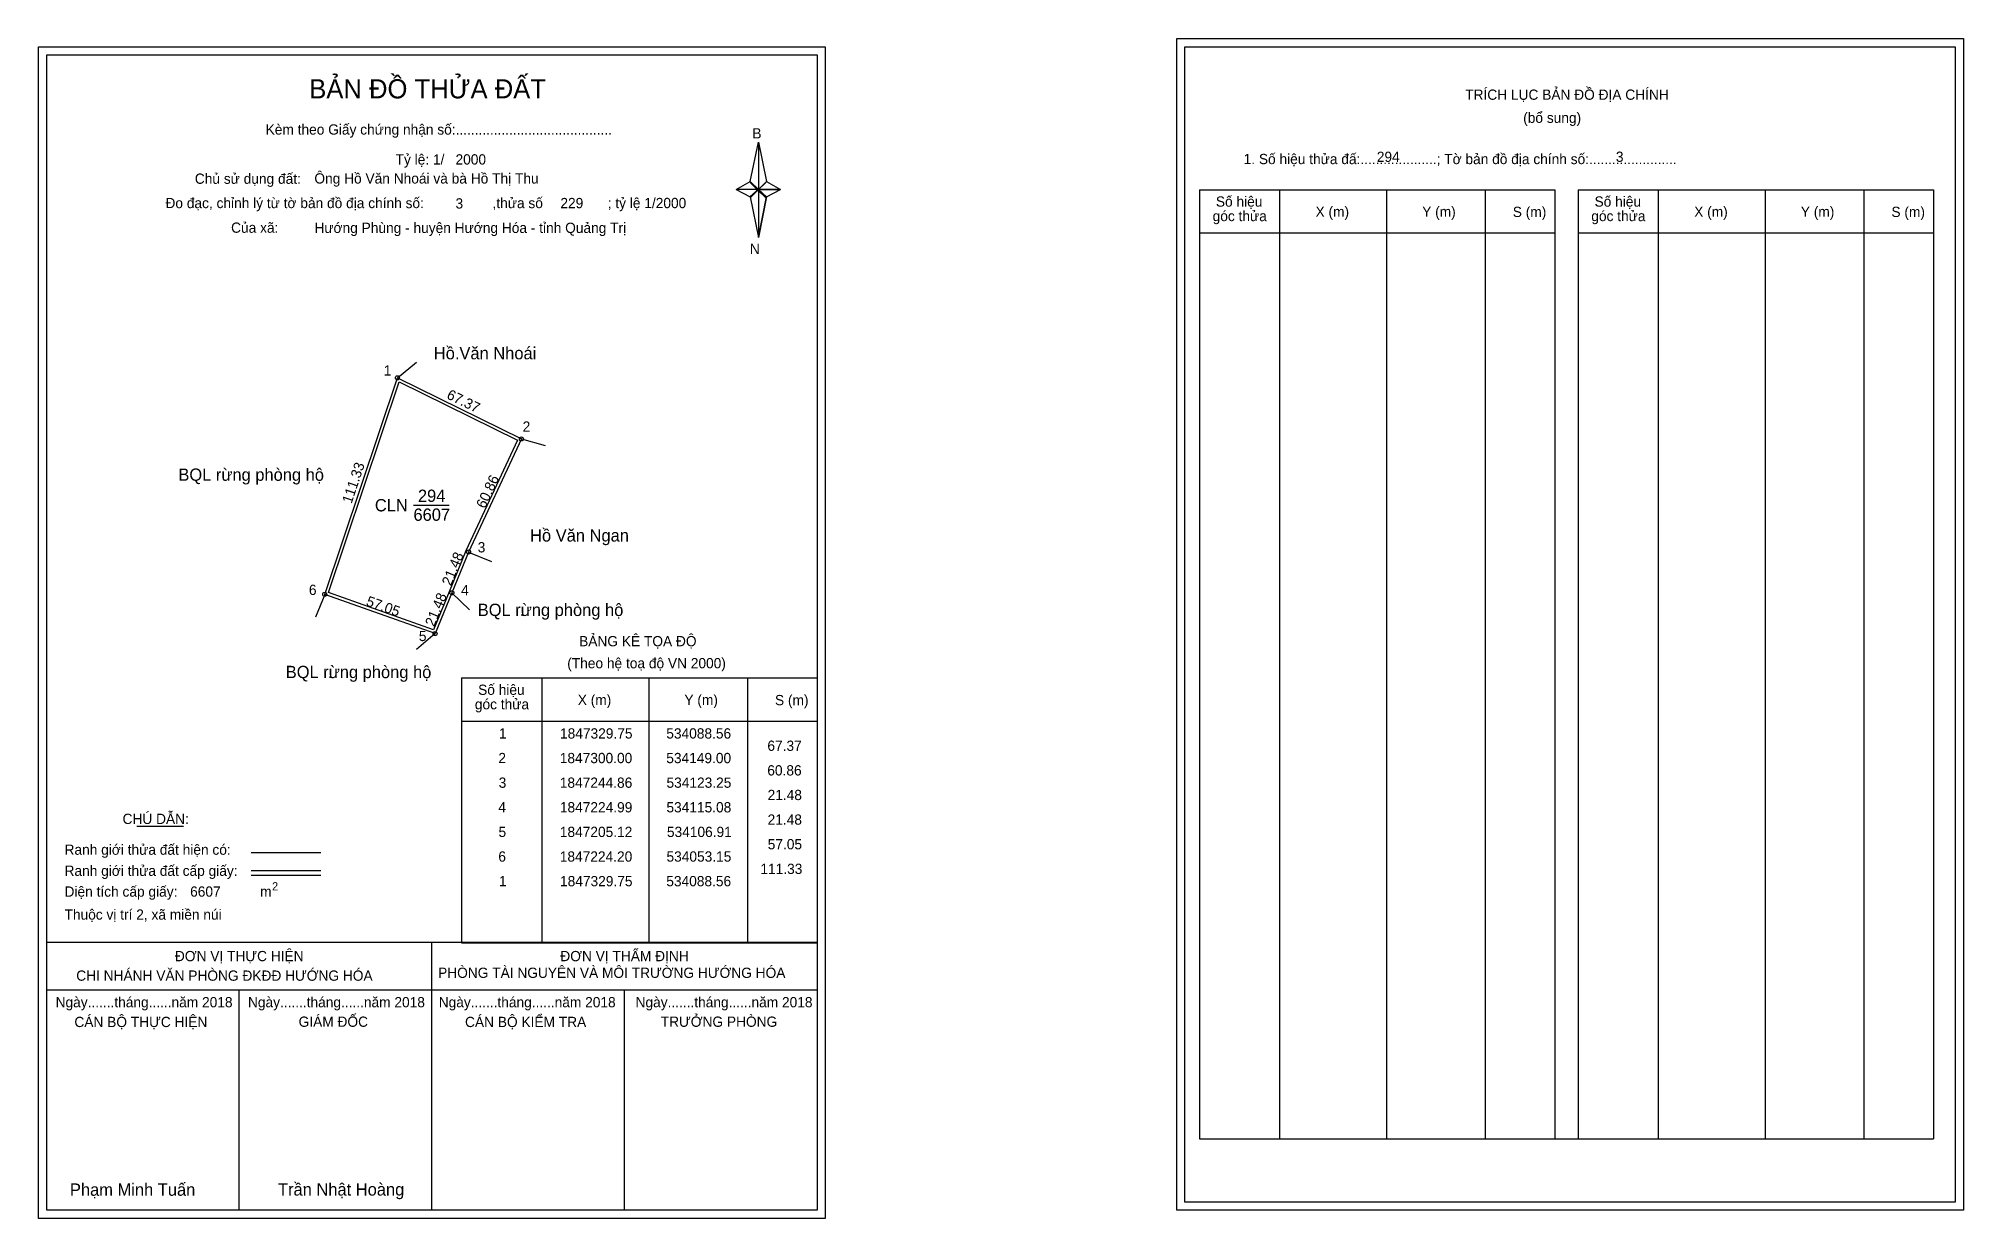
# Model space of a CAD drawing. Extents: x 533914 to 534852, y 1846920 to 1847495.
import ezdxf

# ---------------------------------------------------------------- set-up
doc = ezdxf.new("R2010")
doc.units = 0
for name, color, linetype in [('Level 1', 7, 'Continuous'), ('Level 10', 7, 'Continuous'), ('Level 11', 7, 'Continuous'), ('Level 13', 7, 'Continuous'), ('Level 27', 7, 'Continuous'), ('Level 3', 7, 'Continuous'), ('Level 36', 7, 'Continuous'), ('Level 49', 7, 'Continuous'), ('Level 53', 7, 'Continuous'), ('Level 55', 7, 'Continuous'), ('Level 6', 7, 'Continuous'), ('Level 60', 7, 'Continuous'), ('Level 63', 7, 'Continuous'), ('Level 9', 7, 'Continuous')]:
    doc.layers.add(name, color=color, linetype=linetype)

msp = doc.modelspace()

# ---------------------------------------------------------------- linework, layer by layer
at = {"layer": 'Level 1'}
for p, q in [((534472.31, 1847491.16), (534472.31, 1847491.16)), ((533917.67, 1847487.16), (533917.67, 1847487.16)), ((534260.51, 1847425.4), (534264.45, 1847444.68)), ((534264.45, 1847444.68), (534264.45, 1847421.63)), ((534264.45, 1847444.68), (534268.38, 1847425.4)), ((534253.62, 1847421.63), (534260.51, 1847425.4)), ((534260.51, 1847425.4), (534264.45, 1847421.63)), ((534268.38, 1847425.4), (534264.45, 1847421.63)), ((534264.15, 1847421.19), (534260.51, 1847424.96)), ((534264.45, 1847421.63), (534260.51, 1847417.95)), ((534264.15, 1847421.19), (534260.51, 1847417.51)), ((534260.51, 1847417.51), (534264.15, 1847421.19)), ((534260.51, 1847417.95), (534264.45, 1847398.23)), ((534268.09, 1847424.96), (534264.15, 1847421.19)), ((534264.15, 1847421.19), (534268.09, 1847424.96)), ((534268.09, 1847417.51), (534264.15, 1847421.19)), ((534264.45, 1847421.63), (534264.45, 1847398.23)), ((534264.45, 1847421.63), (534275.27, 1847421.63)), ((534264.45, 1847421.63), (534268.38, 1847417.95)), ((534268.38, 1847417.95), (534264.45, 1847398.23)), ((534268.38, 1847417.95), (534275.27, 1847421.63)), ((534479.38, 1847421.45), (534652.58, 1847421.45)), ((534518.56, 1846958.92), (534518.56, 1847421.45)), ((534570.7, 1846958.92), (534570.7, 1847421.45)), ((534618.65, 1847421.45), (534618.65, 1846958.92)), ((534652.58, 1847421.45), (534652.58, 1846958.92)), ((534663.89, 1847421.45), (534837.1, 1847421.45)), ((534703.07, 1846958.92), (534703.07, 1847421.45)), ((534755.22, 1846958.92), (534755.22, 1847421.45)), ((534803.16, 1847421.45), (534803.16, 1846958.92)), ((534837.1, 1847421.45), (534837.1, 1846958.92)), ((534479.38, 1847400.4), (534652.58, 1847400.4)), ((534663.89, 1847400.4), (534837.1, 1847400.4)), ((534119.86, 1847183.51), (534293.06, 1847183.51)), ((534159.04, 1847054.46), (534159.04, 1847183.51)), ((534211.18, 1847054.46), (534211.18, 1847183.51)), ((534259.12, 1847183.51), (534259.12, 1847054.46)), ((534119.86, 1847162.45), (534293.06, 1847162.45)), ((533961.5, 1847111.29), (533984.31, 1847111.29)), ((534017.23, 1847098.48), (534051.26, 1847098.48)), ((534017.23, 1847089.59), (534051.26, 1847089.59)), ((534017.23, 1847087.4), (534051.26, 1847087.4)), ((534131.32, 1847054.46), (533917.66, 1847054.46)), ((534293.06, 1847054.46), (534083.38, 1847054.46)), ((534105.36, 1846924.01), (534105.36, 1847054.46)), ((534119.86, 1847054.45), (534293.06, 1847054.45)), ((534293.06, 1847031.36), (533917.66, 1847031.36)), ((534011.51, 1846924.01), (534011.51, 1847031.36)), ((534199.21, 1846924.01), (534199.21, 1847031.36)), ((534479.38, 1846958.92), (534837.1, 1846958.92)), ((534293.06, 1846924.01), (534293.06, 1846924.01)), ((534847.71, 1846928.01), (534847.71, 1846928.01))]:
    msp.add_line(p, q, dxfattribs=at)
for points in [[(534260.51, 1847425.4), (534264.45, 1847444.68), (534264.45, 1847421.63)], [(534264.45, 1847421.63), (534268.38, 1847425.4), (534275.27, 1847421.63)], [(534253.62, 1847421.63), (534260.51, 1847417.95), (534264.45, 1847421.63)], [(534264.45, 1847421.63), (534264.45, 1847398.23), (534268.38, 1847417.95)]]:
    msp.add_lwpolyline(points, close=True, dxfattribs=at)
at = {"layer": 'Level 10'}
for points in [[(534149, 1847300), (534123.25, 1847244.86), (534115.08, 1847224.99), (534106.91, 1847205.12), (534053.15, 1847224.2), (534088.56, 1847329.75)], [(534147.15, 1847299.35), (534121.97, 1847245.42), (534113.79, 1847225.52), (534106.12, 1847206.89), (534054.91, 1847225.06), (534089.38, 1847327.79)]]:
    msp.add_lwpolyline(points, close=True, dxfattribs=at)
at = {"layer": 'Level 11'}
for centre in [(534088.56, 1847329.75), (534149, 1847300), (534149, 1847300), (534123.25, 1847244.86), (534053.15, 1847224.2), (534115.08, 1847224.99), (534106.91, 1847205.12)]:
    msp.add_circle(centre, 1, dxfattribs=at)
at = {"layer": 'Level 27'}
for p, q in [((534088.56, 1847329.75), (534097.81, 1847337.39)), ((534149, 1847300), (534160.56, 1847296.79)), ((534123.25, 1847244.86), (534134.33, 1847240.25)), ((534053.15, 1847224.2), (534048.62, 1847213.09)), ((534115.08, 1847224.99), (534123.73, 1847216.67)), ((534106.91, 1847205.12), (534097.84, 1847197.27))]:
    msp.add_line(p, q, dxfattribs=at)
at = {"layer": 'Level 3'}
for p, q in [((534479.38, 1847421.45), (534479.38, 1846958.92)), ((534663.89, 1847421.45), (534663.89, 1846958.92)), ((534119.86, 1847183.51), (534119.86, 1847054.46))]:
    msp.add_line(p, q, dxfattribs=at)
at = {"layer": 'Level 63'}
for points in [[(533913.66, 1847491.16), (534297.06, 1847491.16), (534297.06, 1846920.01), (533913.66, 1846920.01)], [(534468.32, 1847495.16), (534851.72, 1847495.16), (534851.72, 1846924.01), (534468.32, 1846924.01)], [(534472.32, 1847491.16), (534847.72, 1847491.16), (534847.72, 1846928.01), (534472.32, 1846928.01)], [(533917.66, 1847487.16), (534293.06, 1847487.16), (534293.06, 1846924.01), (533917.66, 1846924.01)]]:
    msp.add_lwpolyline(points, close=True, dxfattribs=at)
at = {"layer": 'Level 9'}
msp.add_line((534096.37, 1847267.67), (534113.73, 1847267.67), dxfattribs=at)

# ---------------------------------------------------------------- texts
at = {"layer": 'Level 1'}
for s, height, p in [('BẢN ĐỒ THỬA ĐẤT', 9.3313, (534045.6, 1847465.97)), ('TRÍCH LỤC BẢN ĐỒ ĐỊA CHÍNH', 5, (534608.9, 1847465.28)), ('Kèm theo Giấy chứng nhận số:.........................................', 5, (534024.36, 1847448.31)), ('(bổ sung)', 5, (534637.15, 1847454.04)), ('B', 5, (534261.53, 1847446.43)), ('1. Số hiệu thửa đấ:....................; Tờ bản đồ địa chính số:.......................', 5, (534500.93, 1847433.92)), ('Chủ sử dụng đất:', 5, (533989.84, 1847424.33)), ('Đo đạc, chỉnh lý từ tờ bản đồ địa chính số:                  ,thửa số                 ; tỷ lệ 1/2000', 5, (533975.53, 1847412.47)), ('Số hiệu', 5, (534487.41, 1847413.19)), ('Số hiệu', 5, (534671.93, 1847413.19)), ('góc thửa', 5, (534485.82, 1847406.13)), ('X (m)', 5, (534535.97, 1847408.24)), ('Y (m)', 5, (534587.93, 1847408.24)), ('S (m)', 5, (534632.08, 1847408.14)), ('góc thửa', 5, (534670.34, 1847406.13)), ('X (m)', 5, (534720.49, 1847408.24)), ('Y (m)', 5, (534772.44, 1847408.24)), ('S (m)', 5, (534816.6, 1847408.14)), ('Của xã:', 5, (534007.52, 1847400.47)), ('N', 5, (534260.33, 1847390.09)), ('BẢNG KÊ TỌA ĐỘ', 5, (534177.12, 1847198.91)), ('(Theo hệ toạ độ VN 2000)', 5, (534171.32, 1847188.19)), ('góc thửa', 5, (534126.3, 1847168.18)), ('Số hiệu', 5, (534127.89, 1847175.24)), ('X (m)', 5, (534176.45, 1847170.29)), ('Y (m)', 5, (534228.4, 1847170.29)), ('S (m)', 5, (534272.56, 1847170.19)), ('CHÚ DẪN:', 5, (533954.62, 1847112.3)), ('Ranh giới thửa đất hiện có:', 5, (533926.36, 1847097.3)), ('Ranh giới thửa đất cấp giấy:', 5, (533926.36, 1847087.02)), ('Diện tích cấp giấy:', 5, (533926.36, 1847076.86)), ('m', 5, (534021.67, 1847076.9)), ('2', 4, (534027.47, 1847079.92)), ('Thuộc vị trí 2, xã miền núi', 5, (533926.36, 1847065.66)), ('ĐƠN VỊ THỰC HIỆN', 5, (533980.13, 1847045.42)), ('ĐƠN VỊ THẨM ĐỊNH', 5, (534167.94, 1847045.42)), ('CHI NHÁNH VĂN PHÒNG ĐKĐĐ HƯỚNG HÓA', 5, (533932.05, 1847035.9)), ('PHÒNG TÀI NGUYÊN VÀ MÔI TRƯỜNG HƯỚNG HÓA', 5, (534108.39, 1847037.28)), ('Ngày.......tháng......năm 2018', 5, (533922, 1847022.95)), ('Ngày.......tháng......năm 2018', 5, (534015.74, 1847022.95)), ('Ngày.......tháng......năm 2018', 5, (534108.69, 1847022.95)), ('Ngày.......tháng......năm 2018', 5, (534204.61, 1847022.95)), ('CÁN BỘ THỰC HIỆN', 5, (533931.16, 1847013.32)), ('GIÁM ĐỐC', 5, (534040.43, 1847013.44)), ('CÁN BỘ KIỂM TRA', 5, (534121.51, 1847013.32)), ('TRƯỞNG PHÒNG', 5, (534216.89, 1847013.44)), ('Phạm Minh Tuấn', 6, (533928.98, 1846931.09)), ('Trần Nhật Hoàng', 6, (534030.37, 1846931.19))]:
    msp.add_text(s, height=height, dxfattribs=at).set_placement(p)
at = {"layer": 'Level 11'}
msp.add_text('Tỷ lệ: 1/', height=5, dxfattribs=at).set_placement((534087.68, 1847433.69))
at = {"layer": 'Level 13'}
for s, p in [('294', (534098.55, 1847269.27)), ('CLN', (534077.58, 1847264.67)), ('6607', (534096.38, 1847260.07))]:
    msp.add_text(s, height=6, dxfattribs=at).set_placement(p)
at = {"layer": 'Level 36'}
for p in [(534116.65, 1847338.79), (534148.18, 1847213.67), (534054.62, 1847183.39)]:
    msp.add_text('.', height=6, dxfattribs=at).set_placement(p)
at = {"layer": 'Level 49'}
for s, rotation, p in [('67.37', 333.7925, (534112.18, 1847319.91)), ('111.33', 71.45439, (534066.21, 1847268.15)), ('60.86', 64.96775, (534131.22, 1847265.71)), ('21.48', 67.64888, (534114.61, 1847228.04)), ('57.05', 340.45968, (534072.96, 1847218.87)), ('21.48', 67.64888, (534106.44, 1847208.17))]:
    msp.add_text(s, height=5, rotation=rotation, dxfattribs=at).set_placement(p)
at = {"layer": 'Level 53'}
for s, p in [('1', (534138.05, 1847153.95)), ('1847329.75', (534167.8, 1847153.95)), ('534088.56', (534219.59, 1847153.95)), ('2', (534137.75, 1847141.95)), ('1847300.00', (534167.69, 1847141.95)), ('534149.00', (534219.58, 1847141.95)), ('67.37', (534268.86, 1847147.95)), ('3', (534137.91, 1847129.95)), ('1847244.86', (534167.7, 1847129.95)), ('534123.25', (534219.69, 1847129.95)), ('60.86', (534268.81, 1847135.95)), ('21.48', (534268.95, 1847123.95)), ('4', (534137.73, 1847117.95)), ('1847224.99', (534167.72, 1847117.95)), ('534115.08', (534219.66, 1847117.95)), ('21.48', (534268.95, 1847111.95)), ('5', (534137.84, 1847105.95)), ('1847205.12', (534167.71, 1847105.95)), ('534106.91', (534219.9, 1847105.95)), ('6', (534137.74, 1847093.95)), ('1847224.20', (534167.69, 1847093.95)), ('534053.15', (534219.69, 1847093.95)), ('57.05', (534269.01, 1847099.95)), ('111.33', (534265.44, 1847087.95)), ('1', (534138.05, 1847081.95)), ('1847329.75', (534167.8, 1847081.95)), ('534088.56', (534219.59, 1847081.95))]:
    msp.add_text(s, height=5, dxfattribs=at).set_placement(p)
at = {"layer": 'Level 55'}
for s, height, p in [('1', 0.8, (534088.34, 1847329.75)), ('0', 0.22, (534088.48, 1847329.53)), ('0', 0.22, (534088.48, 1847329.53)), ('2', 0.8, (534148.73, 1847300)), ('295', 0.22, (534148.77, 1847299.78)), ('295', 0.22, (534148.77, 1847299.78)), ('0', 0.22, (534148.92, 1847299.78)), ('0', 0.22, (534148.92, 1847299.78)), ('295', 0.22, (534123.02, 1847244.64)), ('295', 0.22, (534123.02, 1847244.64)), ('3', 0.8, (534123, 1847244.86)), ('0', 0.22, (534123.17, 1847244.64)), ('6', 0.8, (534052.88, 1847224.2)), ('0', 0.22, (534053.07, 1847223.98)), ('4', 0.8, (534114.8, 1847224.99)), ('0', 0.22, (534115, 1847224.77)), ('5', 0.8, (534106.65, 1847205.12)), ('0', 0.22, (534106.83, 1847204.9))]:
    msp.add_text(s, height=height, dxfattribs=at).set_placement(p)
at = {"layer": 'Level 6'}
for s, p in [('2000', (534116.87, 1847433.73)), ('294', (534565.83, 1847435)), ('3', (534682.32, 1847435.04)), ('Ông Hồ Văn Nhoái và bà Hồ Thị Thu', (534048.11, 1847424.46)), ('3', (534116.87, 1847412.29)), ('229', (534167.98, 1847412.45)), ('Hướng Phùng - huyện Hướng Hóa - tỉnh Quảng Trị', (534048.14, 1847400.38)), ('6607', (533987.55, 1847076.87))]:
    msp.add_text(s, height=5, dxfattribs=at).set_placement(p)
at = {"layer": 'Level 60'}
for s, p in [('Hồ Văn Nhoái', (534106.3, 1847338.79)), ('BQL rừng phòng hộ', (533981.83, 1847279.57)), ('Hồ Văn Ngan', (534153.21, 1847249.97)), ('BQL rừng phòng hộ', (534127.71, 1847213.67)), ('BQL rừng phòng hộ', (534034.15, 1847183.39))]:
    msp.add_text(s, height=6, dxfattribs=at).set_placement(p)
at = {"layer": 'Level 9'}
for s, p in [('1', (534081.89, 1847330.88)), ('2', (534149.59, 1847303.48)), ('3', (534127.68, 1847244.67)), ('6', (534045.44, 1847223.93)), ('4', (534119.62, 1847223.81)), ('5', (534099.02, 1847201.44))]:
    msp.add_text(s, height=5, dxfattribs=at).set_placement(p)

doc.saveas('drawing.dxf')
